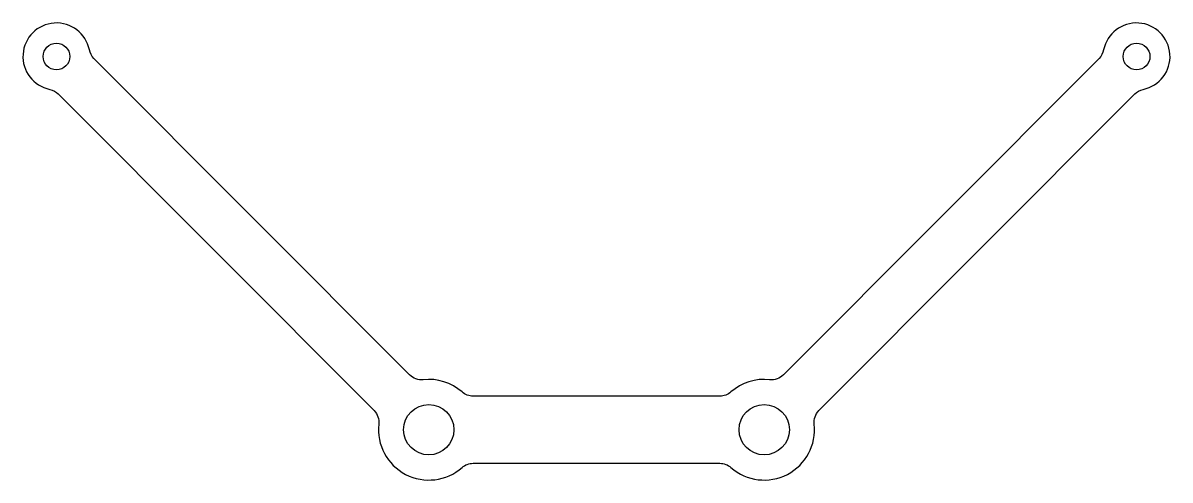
# Model space of a CAD drawing. Header units: inches. Extents: x 0 to 68.4, y 0 to 27.3.
import ezdxf

# ---------------------------------------------------------------- set-up
doc = ezdxf.new("R2010")
doc.units = ezdxf.units.IN
doc.header["$MEASUREMENT"] = 0
doc.layers.add('部品', color=2, linetype='Continuous')

msp = doc.modelspace()

# ---------------------------------------------------------------- linework, layer by layer
for centre, radius in [((66.414, 25.251), 0.8), ((24.205, 3), 1.5), ((44.207, 3), 1.5)]:
    msp.add_circle(centre, radius)
at = {"layer": '部品'}
msp.add_lwpolyline([(42.223, 0.75, 0.685893), (47.189, 3.333, -0.227735), (47.475, 4.151), (66.304, 23.018, -0.147477), (66.812, 23.292, 1.863325), (64.453, 25.646, -0.147477), (64.181, 25.137), (45.351, 6.27, -0.227735), (44.534, 5.982, 0.21104), (42.223, 5.25, -0.182666), (41.562, 5), (26.851, 5, -0.182654), (26.189, 5.25, 0.211031), (23.878, 5.982, -0.227735), (23.061, 6.27), (4.232, 25.137, -0.147477), (3.959, 25.646, 1.863325), (1.6, 23.291, -0.147477), (2.108, 23.018), (20.938, 4.15, -0.227735), (21.224, 3.333, 0.685926), (26.19, 0.75, -0.182697), (26.851, 1), (41.562, 1, -0.182666)], format="xyb", close=True, dxfattribs=at)
msp.add_circle((1.999, 25.251), 0.8, dxfattribs=at)

doc.saveas('drawing.dxf')
